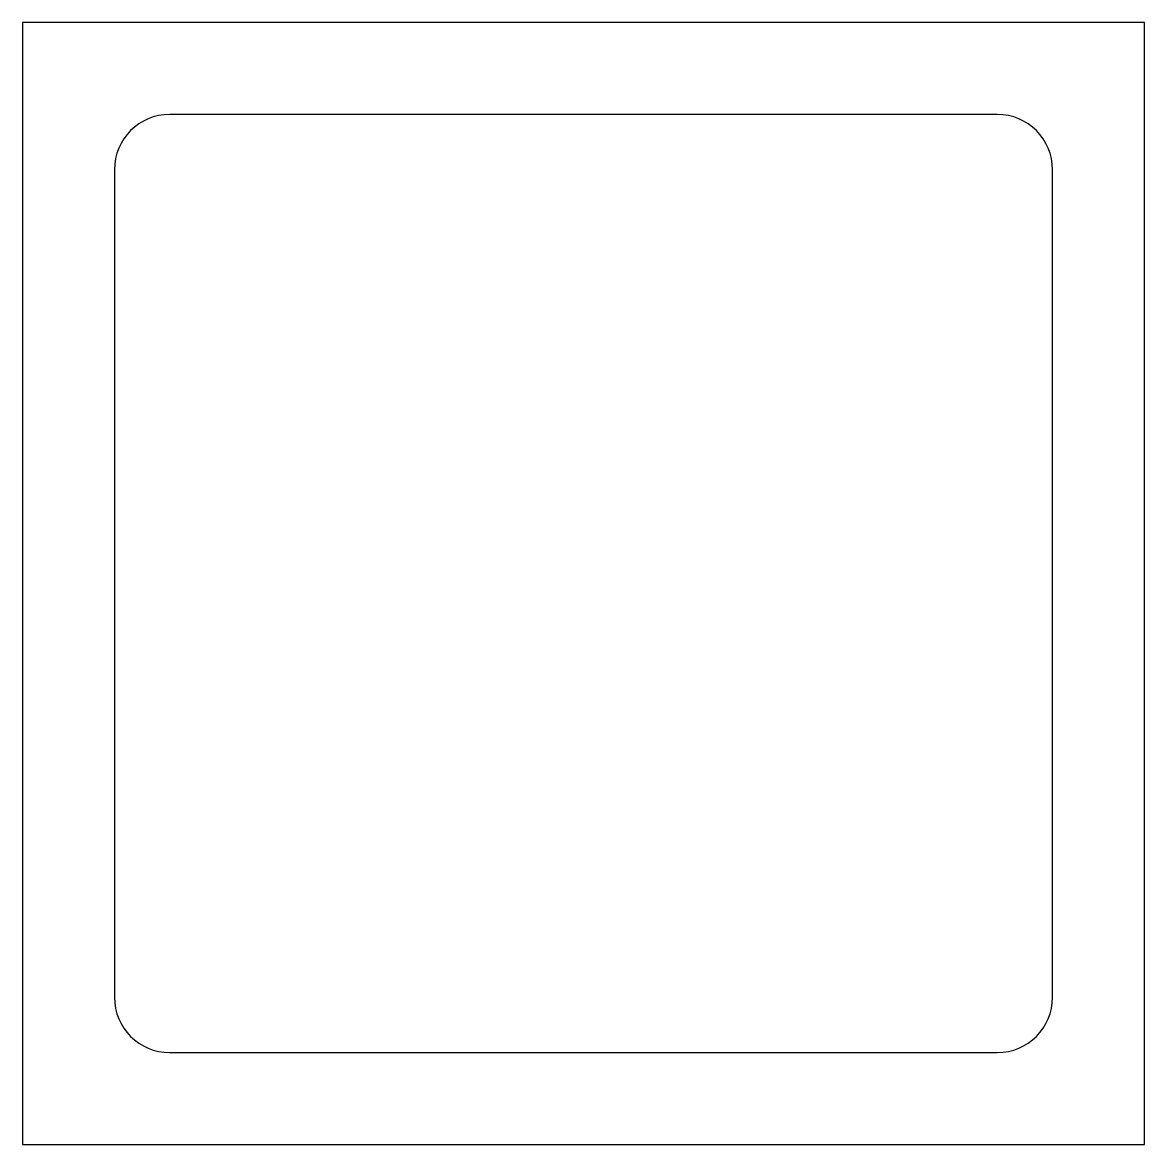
# Model space of a CAD drawing. Extents: x -30.5 to 30.5, y -30.5 to 30.5.
import ezdxf

# ---------------------------------------------------------------- set-up
doc = ezdxf.new("R2010")
doc.units = 0
doc.layers.get('0').update_dxf_attribs({"linetype": 'CONTINUOUS'})

msp = doc.modelspace()

# ---------------------------------------------------------------- linework, layer by layer
at = {"color": 7, "linetype": 'CONTINUOUS'}
for p, q in [((30.48, 30.48), (-30.48, 30.48)), ((-30.48, 30.48), (-30.48, -30.48)), ((30.48, -30.48), (30.48, 30.48)), ((22.48, 25.48), (-22.48, 25.48)), ((-25.48, 22.48), (-25.48, -22.48)), ((25.48, -22.48), (25.48, 22.48)), ((-22.48, -25.48), (22.48, -25.48)), ((-30.48, -30.48), (30.48, -30.48))]:
    msp.add_line(p, q, dxfattribs=at)
for centre, start, end in [((-22.48, 22.48), 90, 180), ((22.48, 22.48), 0, 90), ((-22.48, -22.48), 180, 270), ((22.48, -22.48), 270, 0)]:
    msp.add_arc(centre, 3, start, end, dxfattribs=at)

doc.saveas('drawing.dxf')
